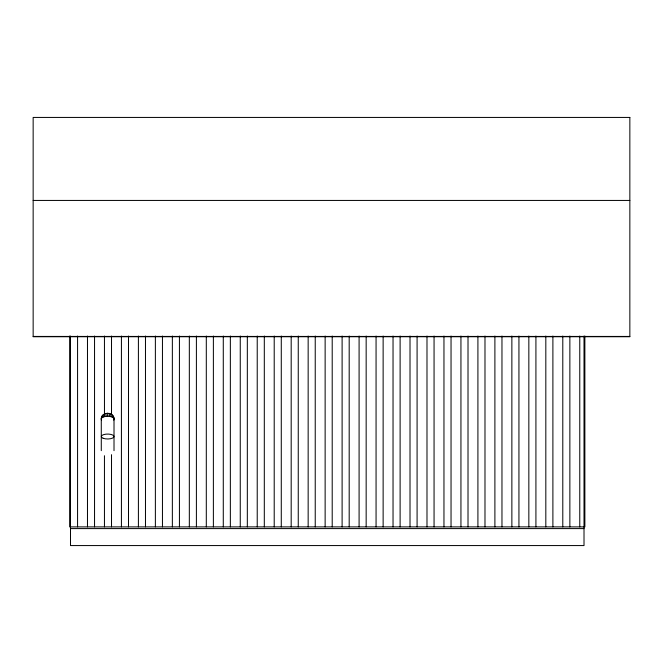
<?xml version="1.0" encoding="UTF-8"?>
<svg xmlns="http://www.w3.org/2000/svg" width="663" height="663" viewBox="0 0 663 663"><rect width="100%" height="100%" fill="white"/><g stroke="black" fill="none" stroke-linecap="round" stroke-linejoin="round"><path stroke-width="0.99" d="M101.282 450.658L101.282 418.726C101.472 411.516 113.821 411.516 114.011 418.726L114.011 450.658M101.497 420.151A6.365 5.511 0 0 1 101.282 418.726L101.497 417.3M101.497 418.088C104.845 415.535 110.456 415.535 113.796 418.088L114.011 418.726A6.365 5.511 0 0 1 113.796 420.151M33.15 200.433L629.85 200.433M33.15 336.431L629.85 336.431M70.493 528.593L584.012 528.593M584.865 336.05L584.865 526.894L69.648 526.894L69.648 336.05M584.012 336.05L584.012 545.566L70.493 545.566L70.493 336.05M579.769 336.05L579.769 526.894M569.865 336.05L569.865 526.894M562.796 336.05L562.796 526.894M552.892 336.05L552.892 526.894M545.823 336.05L545.823 526.894M535.919 336.05L535.919 526.894M528.842 336.05L528.842 526.894M518.938 336.05L518.938 526.894M511.869 336.05L511.869 526.894M501.966 336.05L501.966 526.894M494.896 336.05L494.896 526.894M484.985 336.05L484.985 526.894M477.915 336.05L477.915 526.894M468.012 336.05L468.012 526.894M460.942 336.05L460.942 526.894M451.039 336.05L451.039 526.894M443.961 336.05L443.961 526.894M434.058 336.05L434.058 526.894M426.989 336.05L426.989 526.894M417.085 336.05L417.085 526.894M410.016 336.05L410.016 526.894M400.112 336.05L400.112 526.894M393.035 336.05L393.035 526.894M383.131 336.05L383.131 526.894M376.062 336.05L376.062 526.894M366.158 336.05L366.158 526.894M359.089 336.05L359.089 526.894M349.186 336.05L349.186 526.894M342.108 336.05L342.108 526.894M332.204 336.05L332.204 526.894M325.135 336.05L325.135 526.894M315.232 336.05L315.232 526.894M308.154 336.05L308.154 526.894M298.251 336.05L298.251 526.894M291.181 336.05L291.181 526.894M281.278 336.05L281.278 526.894M274.209 336.05L274.209 526.894M264.305 336.05L264.305 526.894M257.227 336.05L257.227 526.894M247.324 336.05L247.324 526.894M240.255 336.05L240.255 526.894M230.351 336.05L230.351 526.894M223.282 336.05L223.282 526.894M213.378 336.05L213.378 526.894M206.301 336.05L206.301 526.894M196.397 336.05L196.397 526.894M189.328 336.05L189.328 526.894M179.424 336.05L179.424 526.894M172.355 336.05L172.355 526.894M162.452 336.05L162.452 526.894M155.374 336.05L155.374 526.894M145.47 336.05L145.47 526.894M138.401 336.05L138.401 526.894M128.498 336.05L128.498 526.894M121.42 336.05L121.42 526.894M113.796 417.3L113.796 418.088M113.158 415.966L113.158 417.491M112.146 414.823L112.146 416.977M111.517 336.05L111.517 414.45M111.517 454.677L111.517 526.894M110.829 413.952L110.829 416.588M109.296 413.397L109.296 416.339M107.646 413.215L107.646 416.256M105.997 413.397L105.997 416.339M104.447 336.05L104.464 416.588M104.447 455.713L104.447 526.894M103.146 414.823L103.146 416.977M102.135 415.966L102.135 417.491M94.544 336.05L94.544 526.894M87.475 336.05L87.475 526.894M77.571 336.05L77.571 526.894M101.497 419.364A6.365 2.47 0 0 1 101.282 418.726M114.011 418.726A6.365 2.47 0 0 1 113.796 419.364M629.85 117.434L33.15 117.434L33.15 336.738L629.85 336.738L629.85 117.434M103.146 438.268A6.365 2.47 0 0 0 113.796 437.166A6.365 2.47 0 0 0 105.997 434.141A6.365 2.47 0 0 0 103.146 438.268"/></g></svg>
